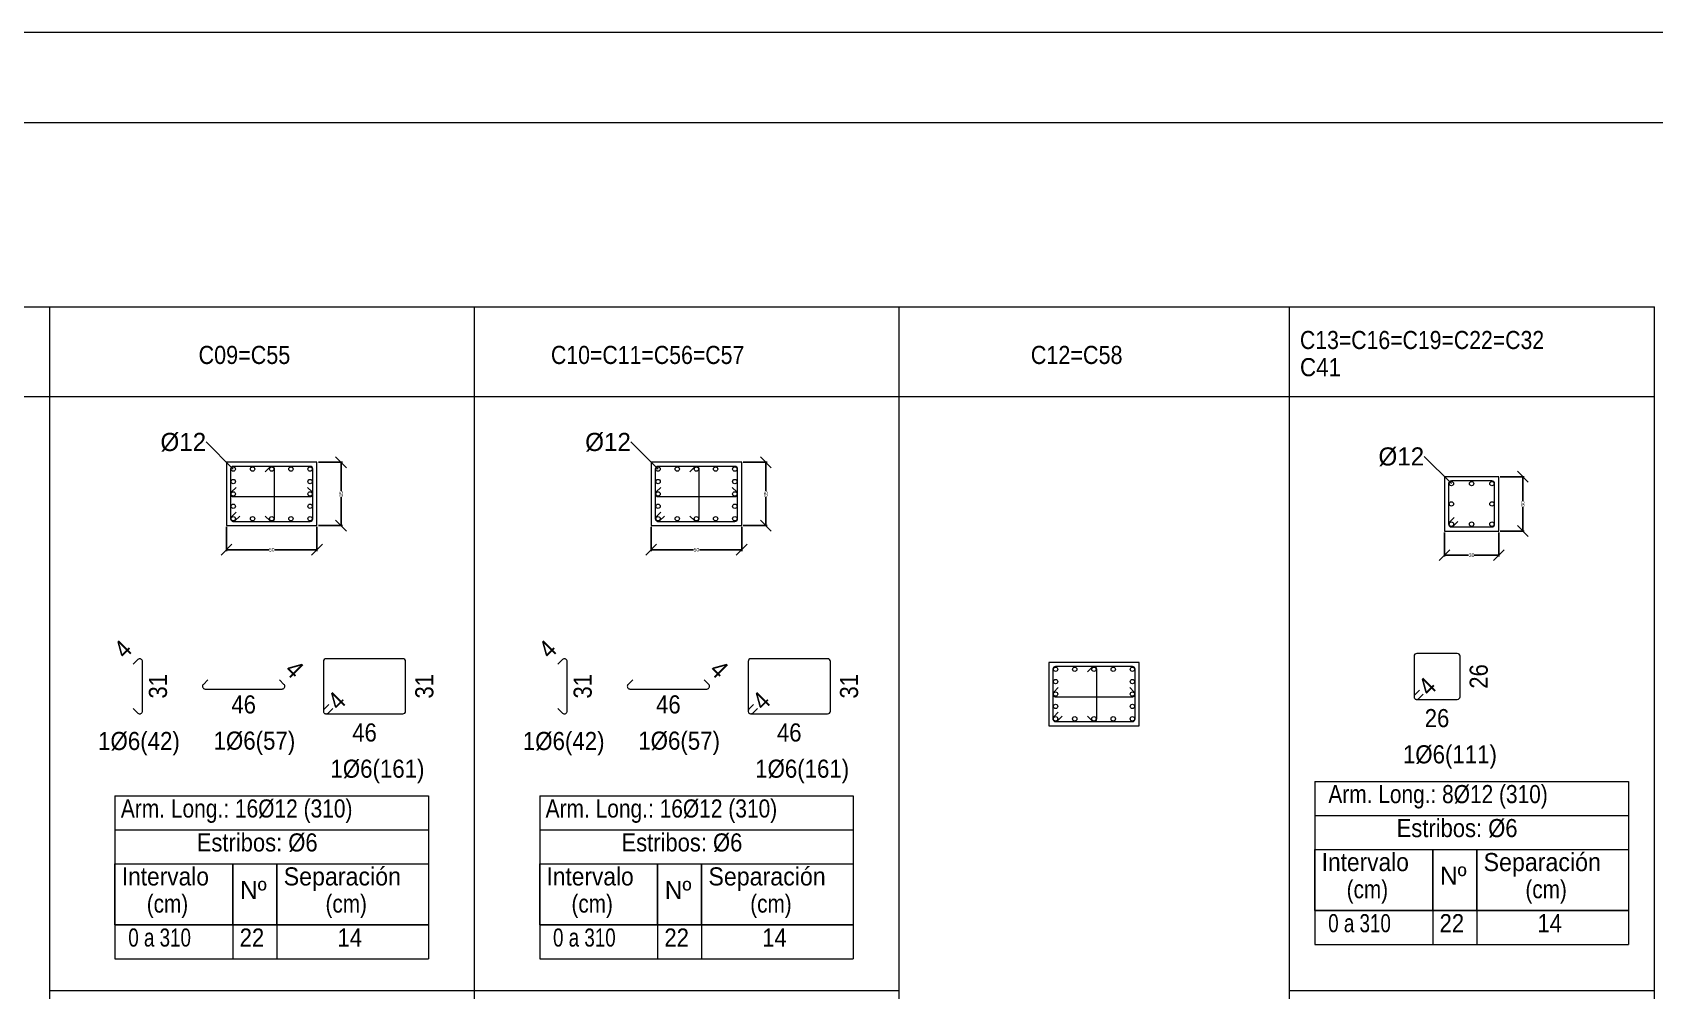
# Model space of a CAD drawing. Header units: millimetres. Extents: x 0 to 59.4, y 0 to 93.5.
# Drawn here: x 16.88 to 34.79, y 79.78 to 90.36 of the extents above; entities that cross this region are included whole.
import ezdxf
from ezdxf.enums import TextEntityAlignment as Align

# ---------------------------------------------------------------- set-up
doc = ezdxf.new("R2010")
doc.units = ezdxf.units.MM
for name, color, linetype, lineweight in [('ARM_LONGITUDINAL_Ø12', 171, 'Continuous', 9), ('ARM_TRANSVERSAL_DIMENSIONES_DE_LOS_ESTRIBOS', 122, 'Continuous', 9), ('ARM_TRANSVERSAL_REFERENCIA', 106, 'Continuous', 9), ('ARM_TRANSVERSAL_Ø6', 151, 'Continuous', 9), ('CUADRO_LINEAS', 7, 'Continuous', 9), ('CUADRO_LINEAS_DE_LA_TABLA_DE_DATOS_DE_LAS_COLUMNAS', 1, 'Continuous', 9), ('CUADRO_TEXTOS_DE_LA_TABLA_DE_DATOS_DE_LAS_COLUMNAS', 1, 'Continuous', 9), ('PILCPSECC_ARM_LONG_LINEAS_DE_LAS_ETIQUETAS_DE_LAS_POSICIONES_DE_ARMADO_LONGITUDINAL', 106, 'Continuous', 9), ('PILCPSECC_ARM_LONG_REFERENCIA', 106, 'Continuous', 9), ('RECUAD_LIMITES', 2, 'Continuous', 0), ('RECUAD_MARCO', 1, 'Continuous', 20), ('REF_REFERENCIAS', 8, 'Continuous', 0), ('SECC_COTAS', 122, 'Continuous', 9), ('SECC_HORMIGON', 1, 'Continuous', 9)]:
    doc.layers.add(name, color=color, linetype=linetype, lineweight=lineweight)
doc.styles.add('CYPETXT_0.06_romans', font='arial.ttf', dxfattribs={"height": 0.04})
doc.styles.add('CYPETXT_romans', font='arial.ttf', dxfattribs={"height": 0.2})
doc.dimstyles.new('cype_oblique', dxfattribs={"dimtxt": 0.18, "dimasz": 0.18, "dimexe": 0.015, "dimexo": 0.015, "dimgap": 0, "dimtad": 0, "dimdec": 4, "dimzin": 0, "dimdsep": 46, "dimtxsty": 'CYPETXT_0.06_romans', "dimblk": 'OBLIQUE', "dimtsz": 0.06, "dimcen": 0.09, "dimadec": 0, "dimazin": 0, "dimtfac": 1, "dimtdec": 4, "dimtofl": 0, "dimtmove": 2, "dimatfit": 3, "dimfxl": 1, "dimtolj": 1, "dimtzin": 0, "dimarcsym": 0})

# ---------------------------------------------------------------- blocks, each defined once
blk = doc.blocks.new('*D2')
at = {"layer": 'Defpoints', "color": 0, "transparency": 16777216}
for p in [(19.02, 84.913), (20.02, 84.913), (20.02, 84.647)]:
    blk.add_point(p, dxfattribs=at)
at = {"layer": 'SECC_COTAS', "color": 0, "lineweight": -2, "transparency": 16777216}
for p, q in [((19.02, 84.898), (19.02, 84.632)), ((20.02, 84.898), (20.02, 84.632)), ((18.96, 84.587), (19.08, 84.707)), ((19.02, 84.647), (19.487, 84.647)), ((20.02, 84.647), (19.553, 84.647)), ((19.96, 84.587), (20.08, 84.707))]:
    blk.add_line(p, q, dxfattribs=at)
at = {"layer": 'SECC_COTAS', "color": 0, "transparency": 16777216, "insert": (19.52, 84.647), "char_height": 0.04, "attachment_point": 5, "style": 'CYPETXT_0.06_romans'}
blk.add_mtext('\\A1;50', dxfattribs=at)
blk = doc.blocks.new('_OBLIQUE')
at = {"color": 0, "linetype": 'ByBlock', "lineweight": -2}
blk.add_line((-0.5, -0.5), (0.5, 0.5), dxfattribs=at)
blk = doc.blocks.new('*D3')
at = {"layer": 'Defpoints', "color": 0, "transparency": 16777216}
for p in [(20.02, 85.613), (20.286, 85.613), (20.02, 84.913)]:
    blk.add_point(p, dxfattribs=at)
at = {"layer": 'SECC_COTAS', "color": 0, "lineweight": -2, "transparency": 16777216}
for p, q in [((20.346, 85.553), (20.226, 85.673)), ((20.035, 85.613), (20.301, 85.613)), ((20.286, 85.613), (20.286, 85.296)), ((20.286, 84.913), (20.286, 85.23)), ((20.035, 84.913), (20.301, 84.913)), ((20.346, 84.853), (20.226, 84.973))]:
    blk.add_line(p, q, dxfattribs=at)
at = {"layer": 'SECC_COTAS', "color": 0, "transparency": 16777216, "insert": (20.286, 85.263), "char_height": 0.04, "attachment_point": 5, "rotation": 90, "style": 'CYPETXT_0.06_romans'}
blk.add_mtext('\\A1;35', dxfattribs=at)
blk = doc.blocks.new('*D4')
at = {"layer": 'Defpoints', "color": 0, "transparency": 16777216}
for p in [(23.71, 84.913), (24.71, 84.913), (24.71, 84.647)]:
    blk.add_point(p, dxfattribs=at)
at = {"layer": 'SECC_COTAS', "color": 0, "lineweight": -2, "transparency": 16777216}
for p, q in [((23.71, 84.898), (23.71, 84.632)), ((24.71, 84.898), (24.71, 84.632)), ((23.65, 84.587), (23.77, 84.707)), ((23.71, 84.647), (24.177, 84.647)), ((24.71, 84.647), (24.243, 84.647)), ((24.65, 84.587), (24.77, 84.707))]:
    blk.add_line(p, q, dxfattribs=at)
at = {"layer": 'SECC_COTAS', "color": 0, "transparency": 16777216, "insert": (24.21, 84.647), "char_height": 0.04, "attachment_point": 5, "style": 'CYPETXT_0.06_romans'}
blk.add_mtext('\\A1;50', dxfattribs=at)
blk = doc.blocks.new('*D5')
at = {"layer": 'Defpoints', "color": 0, "transparency": 16777216}
for p in [(24.71, 85.613), (24.976, 85.613), (24.71, 84.913)]:
    blk.add_point(p, dxfattribs=at)
at = {"layer": 'SECC_COTAS', "color": 0, "lineweight": -2, "transparency": 16777216}
for p, q in [((25.036, 85.553), (24.916, 85.673)), ((24.725, 85.613), (24.991, 85.613)), ((24.976, 85.613), (24.976, 85.296)), ((24.976, 84.913), (24.976, 85.23)), ((24.725, 84.913), (24.991, 84.913)), ((25.036, 84.853), (24.916, 84.973))]:
    blk.add_line(p, q, dxfattribs=at)
at = {"layer": 'SECC_COTAS', "color": 0, "transparency": 16777216, "insert": (24.976, 85.263), "char_height": 0.04, "attachment_point": 5, "rotation": 90, "style": 'CYPETXT_0.06_romans'}
blk.add_mtext('\\A1;35', dxfattribs=at)
blk = doc.blocks.new('*D6')
at = {"layer": 'Defpoints', "color": 0, "transparency": 16777216}
for p in [(32.47, 84.853), (33.07, 84.853), (33.07, 84.587)]:
    blk.add_point(p, dxfattribs=at)
at = {"layer": 'SECC_COTAS', "color": 0, "lineweight": -2, "transparency": 16777216}
for p, q in [((32.47, 84.838), (32.47, 84.572)), ((33.07, 84.838), (33.07, 84.572)), ((32.41, 84.527), (32.53, 84.647)), ((32.47, 84.587), (32.737, 84.587)), ((33.07, 84.587), (32.803, 84.587)), ((33.01, 84.527), (33.13, 84.647))]:
    blk.add_line(p, q, dxfattribs=at)
at = {"layer": 'SECC_COTAS', "color": 0, "transparency": 16777216, "insert": (32.77, 84.587), "char_height": 0.04, "attachment_point": 5, "style": 'CYPETXT_0.06_romans'}
blk.add_mtext('\\A1;30', dxfattribs=at)
blk = doc.blocks.new('*D7')
at = {"layer": 'Defpoints', "color": 0, "transparency": 16777216}
for p in [(33.07, 85.453), (33.336, 85.453), (33.07, 84.853)]:
    blk.add_point(p, dxfattribs=at)
at = {"layer": 'SECC_COTAS', "color": 0, "lineweight": -2, "transparency": 16777216}
for p, q in [((33.085, 85.453), (33.351, 85.453)), ((33.396, 85.393), (33.276, 85.513)), ((33.336, 85.453), (33.336, 85.186)), ((33.336, 84.853), (33.336, 85.12)), ((33.396, 84.793), (33.276, 84.913)), ((33.085, 84.853), (33.351, 84.853))]:
    blk.add_line(p, q, dxfattribs=at)
at = {"layer": 'SECC_COTAS', "color": 0, "transparency": 16777216, "insert": (33.336, 85.153), "char_height": 0.04, "attachment_point": 5, "rotation": 90, "style": 'CYPETXT_0.06_romans'}
blk.add_mtext('\\A1;30', dxfattribs=at)

msp = doc.modelspace()

# ---------------------------------------------------------------- linework, layer by layer
at = {"layer": 'ARM_LONGITUDINAL_Ø12'}
for centre in [(19.096, 85.53734), (19.308, 85.53734), (19.52, 85.53734), (19.732, 85.53734), (19.944, 85.53734), (23.786, 85.53734), (23.998, 85.53734), (24.21, 85.53734), (24.422, 85.53734), (24.634, 85.53734), (19.096, 85.40034), (19.096, 85.26334), (19.944, 85.40034), (19.944, 85.26334), (23.786, 85.40034), (23.786, 85.26334), (24.634, 85.40034), (24.634, 85.26334), (32.546, 85.37734), (32.77, 85.37734), (32.994, 85.37734), (19.096, 85.12634), (19.944, 85.12634), (23.786, 85.12634), (24.634, 85.12634), (32.546, 85.15334), (32.994, 85.15334), (19.096, 84.98934), (19.308, 84.98934), (19.52, 84.98934), (19.732, 84.98934), (19.944, 84.98934), (23.786, 84.98934), (23.998, 84.98934), (24.21, 84.98934), (24.422, 84.98934), (24.634, 84.98934), (32.546, 84.92934), (32.77, 84.92934), (32.994, 84.92934), (28.176, 83.32734), (28.388, 83.32734), (28.6, 83.32734), (28.812, 83.32734), (29.024, 83.32734), (28.176, 83.19034), (29.024, 83.19034), (28.176, 83.05334), (28.176, 82.91634), (29.024, 83.05334), (29.024, 82.91634), (28.176, 82.77934), (28.388, 82.77934), (28.6, 82.77934), (28.812, 82.77934), (29.024, 82.77934)]:
    msp.add_circle(centre, 0.024, dxfattribs=at)
at = {"layer": 'ARM_TRANSVERSAL_Ø6'}
for points in [[(19.1257, 85.06146), (19.07479, 85.01055), (19.07106, 85.00601), (19.06828, 85.00082), (19.06658, 84.99519), (19.066, 84.98934), (19.06658, 84.98349), (19.06828, 84.97786), (19.07106, 84.97267), (19.07479, 84.96812), (19.07933, 84.96439), (19.08452, 84.96162), (19.09015, 84.95991), (19.096, 84.95934), (19.944, 84.95934), (19.95548, 84.96162), (19.96521, 84.96812), (19.97172, 84.97786), (19.974, 84.98934), (19.974, 85.53734), (19.97172, 85.54882), (19.96521, 85.55855), (19.95548, 85.56505), (19.944, 85.56734), (19.096, 85.56734), (19.08452, 85.56505), (19.07479, 85.55855), (19.06828, 85.54882), (19.066, 85.53734), (19.066, 84.98934), (19.06658, 84.98349), (19.06828, 84.97786), (19.07106, 84.97267), (19.07479, 84.96812), (19.07933, 84.96439), (19.08452, 84.96162), (19.09015, 84.95991), (19.096, 84.95934), (19.10185, 84.95991), (19.10748, 84.96162), (19.11267, 84.96439), (19.11721, 84.96812), (19.16812, 85.01904)], [(19.44788, 85.01904), (19.49879, 84.96812), (19.505, 84.96336), (19.51224, 84.96036), (19.52, 84.95934), (19.52668, 84.96009), (19.53302, 84.96231), (19.5387, 84.96588), (19.54345, 84.97063), (19.54703, 84.97632), (19.54925, 84.98266), (19.55, 84.98934), (19.55, 85.53734), (19.54925, 85.54401), (19.54703, 85.55035), (19.54345, 85.55604), (19.5387, 85.56079), (19.53302, 85.56437), (19.52668, 85.56659), (19.52, 85.56734), (19.51224, 85.56632), (19.505, 85.56332), (19.49879, 85.55855), (19.44788, 85.50764)], [(23.8157, 85.06146), (23.76479, 85.01055), (23.76106, 85.00601), (23.75828, 85.00082), (23.75658, 84.99519), (23.756, 84.98934), (23.75658, 84.98349), (23.75828, 84.97786), (23.76106, 84.97267), (23.76479, 84.96812), (23.76933, 84.96439), (23.77452, 84.96162), (23.78015, 84.95991), (23.786, 84.95934), (24.634, 84.95934), (24.64548, 84.96162), (24.65521, 84.96812), (24.66172, 84.97786), (24.664, 84.98934), (24.664, 85.53734), (24.66172, 85.54882), (24.65521, 85.55855), (24.64548, 85.56505), (24.634, 85.56734), (23.786, 85.56734), (23.77452, 85.56505), (23.76479, 85.55855), (23.75828, 85.54882), (23.756, 85.53734), (23.756, 84.98934), (23.75658, 84.98349), (23.75828, 84.97786), (23.76106, 84.97267), (23.76479, 84.96812), (23.76933, 84.96439), (23.77452, 84.96162), (23.78015, 84.95991), (23.786, 84.95934), (23.79185, 84.95991), (23.79748, 84.96162), (23.80267, 84.96439), (23.80721, 84.96812), (23.85812, 85.01904)], [(24.13788, 85.01904), (24.18879, 84.96812), (24.195, 84.96336), (24.20224, 84.96036), (24.21, 84.95934), (24.21668, 84.96009), (24.22302, 84.96231), (24.2287, 84.96588), (24.23345, 84.97063), (24.23703, 84.97632), (24.23925, 84.98266), (24.24, 84.98934), (24.24, 85.53734), (24.23925, 85.54401), (24.23703, 85.55035), (24.23345, 85.55604), (24.2287, 85.56079), (24.22302, 85.56437), (24.21668, 85.56659), (24.21, 85.56734), (24.20224, 85.56632), (24.195, 85.56332), (24.18879, 85.55855), (24.13788, 85.50764)], [(19.1257, 85.33546), (19.07479, 85.28455), (19.07002, 85.27834), (19.06702, 85.2711), (19.066, 85.26334), (19.06675, 85.25666), (19.06897, 85.25032), (19.07255, 85.24463), (19.0773, 85.23988), (19.08298, 85.23631), (19.08932, 85.23409), (19.096, 85.23334), (19.944, 85.23334), (19.95068, 85.23409), (19.95702, 85.23631), (19.9627, 85.23988), (19.96745, 85.24463), (19.97103, 85.25032), (19.97325, 85.25666), (19.974, 85.26334), (19.97298, 85.2711), (19.96998, 85.27834), (19.96521, 85.28455), (19.9143, 85.33546)], [(23.8157, 85.33546), (23.76479, 85.28455), (23.76002, 85.27834), (23.75702, 85.2711), (23.756, 85.26334), (23.75675, 85.25666), (23.75897, 85.25032), (23.76255, 85.24463), (23.7673, 85.23988), (23.77298, 85.23631), (23.77932, 85.23409), (23.786, 85.23334), (24.634, 85.23334), (24.64068, 85.23409), (24.64702, 85.23631), (24.6527, 85.23988), (24.65745, 85.24463), (24.66103, 85.25032), (24.66325, 85.25666), (24.664, 85.26334), (24.66298, 85.2711), (24.65998, 85.27834), (24.65521, 85.28455), (24.6043, 85.33546)], [(32.5757, 85.00146), (32.52479, 84.95055), (32.52106, 84.94601), (32.51828, 84.94082), (32.51658, 84.93519), (32.516, 84.92934), (32.51658, 84.92349), (32.51828, 84.91786), (32.52106, 84.91267), (32.52479, 84.90812), (32.52933, 84.90439), (32.53452, 84.90162), (32.54015, 84.89991), (32.546, 84.89934), (32.994, 84.89934), (33.00548, 84.90162), (33.01521, 84.90812), (33.02172, 84.91786), (33.024, 84.92934), (33.024, 85.37734), (33.02172, 85.38882), (33.01521, 85.39855), (33.00548, 85.40505), (32.994, 85.40734), (32.546, 85.40734), (32.53452, 85.40505), (32.52479, 85.39855), (32.51828, 85.38882), (32.516, 85.37734), (32.516, 84.92934), (32.51658, 84.92349), (32.51828, 84.91786), (32.52106, 84.91267), (32.52479, 84.90812), (32.52933, 84.90439), (32.53452, 84.90162), (32.54015, 84.89991), (32.546, 84.89934), (32.55185, 84.89991), (32.55748, 84.90162), (32.56267, 84.90439), (32.56721, 84.90812), (32.61812, 84.95904)], [(32.1937, 83.09546), (32.14279, 83.04455), (32.13906, 83.04001), (32.13628, 83.03482), (32.13458, 83.02919), (32.134, 83.02334), (32.13458, 83.01749), (32.13628, 83.01186), (32.13906, 83.00667), (32.14279, 83.00212), (32.14733, 82.99839), (32.15252, 82.99562), (32.15815, 82.99391), (32.164, 82.99334), (32.612, 82.99334), (32.62348, 82.99562), (32.63321, 83.00212), (32.63972, 83.01186), (32.642, 83.02334), (32.642, 83.47134), (32.63972, 83.48282), (32.63321, 83.49255), (32.62348, 83.49905), (32.612, 83.50134), (32.164, 83.50134), (32.15252, 83.49905), (32.14279, 83.49255), (32.13628, 83.48282), (32.134, 83.47134), (32.134, 83.02334), (32.13458, 83.01749), (32.13628, 83.01186), (32.13906, 83.00667), (32.14279, 83.00212), (32.14733, 82.99839), (32.15252, 82.99562), (32.15815, 82.99391), (32.164, 82.99334), (32.16985, 82.99391), (32.17548, 82.99562), (32.18067, 82.99839), (32.18521, 83.00212), (32.23612, 83.05304)], [(17.99123, 82.89439), (18.04214, 82.84348), (18.04836, 82.83871), (18.05559, 82.83572), (18.06336, 82.83469), (18.07003, 82.83545), (18.07637, 82.83767), (18.08206, 82.84124), (18.08681, 82.84599), (18.09039, 82.85168), (18.0926, 82.85802), (18.09336, 82.86469), (18.09336, 83.41269), (18.0926, 83.41937), (18.09039, 83.42571), (18.08681, 83.4314), (18.08206, 83.43615), (18.07637, 83.43972), (18.07003, 83.44194), (18.06336, 83.44269), (18.05559, 83.44167), (18.04836, 83.43868), (18.04214, 83.43391), (17.99123, 83.383)], [(20.1507, 82.93682), (20.09979, 82.88591), (20.09606, 82.88136), (20.09328, 82.87618), (20.09158, 82.87055), (20.091, 82.86469), (20.09158, 82.85884), (20.09328, 82.85321), (20.09606, 82.84803), (20.09979, 82.84348), (20.10433, 82.83975), (20.10952, 82.83698), (20.11515, 82.83527), (20.121, 82.83469), (20.969, 82.83469), (20.98048, 82.83698), (20.99021, 82.84348), (20.99672, 82.85321), (20.999, 82.86469), (20.999, 83.41269), (20.99672, 83.42418), (20.99021, 83.43391), (20.98048, 83.44041), (20.969, 83.44269), (20.121, 83.44269), (20.10952, 83.44041), (20.09979, 83.43391), (20.09328, 83.42418), (20.091, 83.41269), (20.091, 82.86469), (20.09158, 82.85884), (20.09328, 82.85321), (20.09606, 82.84803), (20.09979, 82.84348), (20.10433, 82.83975), (20.10952, 82.83698), (20.11515, 82.83527), (20.121, 82.83469), (20.12685, 82.83527), (20.13248, 82.83698), (20.13767, 82.83975), (20.14221, 82.84348), (20.19312, 82.89439)], [(22.68123, 82.89439), (22.73214, 82.84348), (22.73836, 82.83871), (22.74559, 82.83572), (22.75336, 82.83469), (22.76003, 82.83545), (22.76637, 82.83767), (22.77206, 82.84124), (22.77681, 82.84599), (22.78039, 82.85168), (22.7826, 82.85802), (22.78336, 82.86469), (22.78336, 83.41269), (22.7826, 83.41937), (22.78039, 83.42571), (22.77681, 83.4314), (22.77206, 83.43615), (22.76637, 83.43972), (22.76003, 83.44194), (22.75336, 83.44269), (22.74559, 83.44167), (22.73836, 83.43868), (22.73214, 83.43391), (22.68123, 83.383)], [(24.8407, 82.93682), (24.78979, 82.88591), (24.78606, 82.88136), (24.78328, 82.87618), (24.78158, 82.87055), (24.781, 82.86469), (24.78158, 82.85884), (24.78328, 82.85321), (24.78606, 82.84803), (24.78979, 82.84348), (24.79433, 82.83975), (24.79952, 82.83698), (24.80515, 82.83527), (24.811, 82.83469), (25.659, 82.83469), (25.67048, 82.83698), (25.68021, 82.84348), (25.68672, 82.85321), (25.689, 82.86469), (25.689, 83.41269), (25.68672, 83.42418), (25.68021, 83.43391), (25.67048, 83.44041), (25.659, 83.44269), (24.811, 83.44269), (24.79952, 83.44041), (24.78979, 83.43391), (24.78328, 83.42418), (24.781, 83.41269), (24.781, 82.86469), (24.78158, 82.85884), (24.78328, 82.85321), (24.78606, 82.84803), (24.78979, 82.84348), (24.79433, 82.83975), (24.79952, 82.83698), (24.80515, 82.83527), (24.811, 82.83469), (24.81685, 82.83527), (24.82248, 82.83698), (24.82767, 82.83975), (24.83221, 82.84348), (24.88312, 82.89439)], [(28.2057, 82.85146), (28.15479, 82.80055), (28.15106, 82.79601), (28.14828, 82.79082), (28.14658, 82.78519), (28.146, 82.77934), (28.14658, 82.77349), (28.14828, 82.76786), (28.15106, 82.76267), (28.15479, 82.75812), (28.15933, 82.75439), (28.16452, 82.75162), (28.17015, 82.74991), (28.176, 82.74934), (29.024, 82.74934), (29.03548, 82.75162), (29.04521, 82.75812), (29.05172, 82.76786), (29.054, 82.77934), (29.054, 83.32734), (29.05172, 83.33882), (29.04521, 83.34855), (29.03548, 83.35505), (29.024, 83.35734), (28.176, 83.35734), (28.16452, 83.35505), (28.15479, 83.34855), (28.14828, 83.33882), (28.146, 83.32734), (28.146, 82.77934), (28.14658, 82.77349), (28.14828, 82.76786), (28.15106, 82.76267), (28.15479, 82.75812), (28.15933, 82.75439), (28.16452, 82.75162), (28.17015, 82.74991), (28.176, 82.74934), (28.18185, 82.74991), (28.18748, 82.75162), (28.19267, 82.75439), (28.19721, 82.75812), (28.24812, 82.80904)], [(28.52788, 82.80904), (28.57879, 82.75812), (28.585, 82.75336), (28.59224, 82.75036), (28.6, 82.74934), (28.60668, 82.75009), (28.61302, 82.75231), (28.6187, 82.75588), (28.62345, 82.76063), (28.62703, 82.76632), (28.62925, 82.77266), (28.63, 82.77934), (28.63, 83.32734), (28.62925, 83.33401), (28.62703, 83.34035), (28.62345, 83.34604), (28.6187, 83.35079), (28.61302, 83.35437), (28.60668, 83.35659), (28.6, 83.35734), (28.59224, 83.35632), (28.585, 83.35332), (28.57879, 83.34855), (28.52788, 83.29764)], [(18.81596, 83.21082), (18.76504, 83.15991), (18.76028, 83.15369), (18.75728, 83.14646), (18.75626, 83.13869), (18.75701, 83.13202), (18.75923, 83.12568), (18.7628, 83.11999), (18.76755, 83.11524), (18.77324, 83.11167), (18.77958, 83.10945), (18.78626, 83.10869), (19.63426, 83.10869), (19.64093, 83.10945), (19.64727, 83.11167), (19.65296, 83.11524), (19.65771, 83.11999), (19.66129, 83.12568), (19.66351, 83.13202), (19.66426, 83.13869), (19.66324, 83.14646), (19.66024, 83.15369), (19.65547, 83.15991), (19.60456, 83.21082)], [(23.50596, 83.21082), (23.45504, 83.15991), (23.45028, 83.15369), (23.44728, 83.14646), (23.44626, 83.13869), (23.44701, 83.13202), (23.44923, 83.12568), (23.4528, 83.11999), (23.45755, 83.11524), (23.46324, 83.11167), (23.46958, 83.10945), (23.47626, 83.10869), (24.32426, 83.10869), (24.33093, 83.10945), (24.33727, 83.11167), (24.34296, 83.11524), (24.34771, 83.11999), (24.35129, 83.12568), (24.35351, 83.13202), (24.35426, 83.13869), (24.35324, 83.14646), (24.35024, 83.15369), (24.34547, 83.15991), (24.29456, 83.21082)], [(28.2057, 83.12546), (28.15479, 83.07455), (28.15002, 83.06834), (28.14702, 83.0611), (28.146, 83.05334), (28.14675, 83.04666), (28.14897, 83.04032), (28.15255, 83.03463), (28.1573, 83.02988), (28.16298, 83.02631), (28.16932, 83.02409), (28.176, 83.02334), (29.024, 83.02334), (29.03068, 83.02409), (29.03702, 83.02631), (29.0427, 83.02988), (29.04745, 83.03463), (29.05103, 83.04032), (29.05325, 83.04666), (29.054, 83.05334), (29.05298, 83.0611), (29.04998, 83.06834), (29.04521, 83.07455), (28.9943, 83.12546)]]:
    msp.add_lwpolyline(points, dxfattribs=at)
at = {"layer": 'CUADRO_LINEAS'}
for p, q in [((12.38, 87.32834), (17.07, 87.32834)), ((17.07, 86.33834), (17.07, 87.32834)), ((17.07, 87.32834), (21.76, 87.32834)), ((21.76, 86.33834), (21.76, 87.32834)), ((21.76, 87.32834), (26.45, 87.32834)), ((26.45, 86.33834), (26.45, 87.32834)), ((26.45, 87.32834), (30.76, 87.32834)), ((30.76, 86.33834), (30.76, 87.32834)), ((30.76, 87.32834), (34.79, 87.32834)), ((34.79, 86.33834), (34.79, 87.32834)), ((12.38, 86.33834), (17.07, 86.33834)), ((17.07, 86.33834), (21.76, 86.33834)), ((17.07, 79.77834), (17.07, 86.33834)), ((17.07, 86.33834), (21.76, 86.33834)), ((21.76, 86.33834), (26.45, 86.33834)), ((21.76, 79.77834), (21.76, 86.33834)), ((21.76, 86.33834), (26.45, 86.33834)), ((26.45, 86.33834), (30.76, 86.33834)), ((30.76, 86.33834), (34.79, 86.33834)), ((30.76, 79.77834), (30.76, 86.33834)), ((30.76, 86.33834), (34.79, 86.33834)), ((34.79, 79.77834), (34.79, 86.33834)), ((17.07, 72.70834), (17.07, 79.77834)), ((17.07, 79.77834), (21.76, 79.77834)), ((21.76, 72.70834), (21.76, 79.77834)), ((21.76, 79.77834), (26.45, 79.77834)), ((26.45, 72.70834), (26.45, 79.77834)), ((30.76, 72.70834), (30.76, 79.77834)), ((30.76, 79.77834), (34.79, 79.77834)), ((34.79, 72.70834), (34.79, 79.77834))]:
    msp.add_line(p, q, dxfattribs=at)
for points in [[(12.38, 79.77834), (12.38, 86.33834), (17.07, 86.33834)], [(26.45, 79.77834), (26.45, 86.33834), (30.76, 86.33834)]]:
    msp.add_lwpolyline(points, dxfattribs=at)
at = {"layer": 'CUADRO_LINEAS_DE_LA_TABLA_DE_DATOS_DE_LAS_COLUMNAS'}
for p, q in [((31.03907, 82.08734), (34.50093, 82.08734)), ((31.03907, 82.08734), (31.03907, 80.28665)), ((34.50093, 82.08734), (34.50093, 80.28665)), ((17.78907, 81.92869), (21.25093, 81.92869)), ((17.78907, 81.92869), (17.78907, 80.128)), ((21.25093, 81.92869), (21.25093, 80.128)), ((22.47907, 81.92869), (25.94093, 81.92869)), ((22.47907, 81.92869), (22.47907, 80.128)), ((25.94093, 81.92869), (25.94093, 80.128)), ((31.03907, 81.71218), (34.50093, 81.71218)), ((17.78907, 81.55354), (21.25093, 81.55354)), ((22.47907, 81.55354), (25.94093, 81.55354)), ((31.03907, 81.33702), (34.50093, 81.33702)), ((31.03916, 81.33694), (34.50084, 81.33694)), ((31.03916, 81.33694), (31.03916, 80.28673)), ((32.34099, 81.33694), (32.34099, 80.28673)), ((32.82715, 81.33694), (32.82715, 80.28673)), ((34.50084, 81.33694), (34.50084, 80.28673)), ((17.78907, 81.17838), (21.25093, 81.17838)), ((17.78916, 81.17829), (21.25084, 81.17829)), ((17.78916, 81.17829), (17.78916, 80.12809)), ((19.09099, 81.17829), (19.09099, 80.12809)), ((19.57715, 81.17829), (19.57715, 80.12809)), ((21.25084, 81.17829), (21.25084, 80.12809)), ((22.47907, 81.17838), (25.94093, 81.17838)), ((22.47916, 81.17829), (25.94084, 81.17829)), ((22.47916, 81.17829), (22.47916, 80.12809)), ((23.78099, 81.17829), (23.78099, 80.12809)), ((24.26715, 81.17829), (24.26715, 80.12809)), ((25.94084, 81.17829), (25.94084, 80.12809)), ((31.03916, 80.66189), (34.50084, 80.66189)), ((17.78916, 80.50325), (21.25084, 80.50325)), ((22.47916, 80.50325), (25.94084, 80.50325)), ((31.03907, 80.28665), (34.50093, 80.28665)), ((31.03916, 80.28673), (34.50084, 80.28673)), ((17.78907, 80.128), (21.25093, 80.128)), ((17.78916, 80.12809), (21.25084, 80.12809)), ((22.47907, 80.128), (25.94093, 80.128)), ((22.47916, 80.12809), (25.94084, 80.12809))]:
    msp.add_line(p, q, dxfattribs=at)
at = {"layer": 'CUADRO_LINEAS_DE_LA_TABLA_DE_DATOS_DE_LAS_COLUMNAS', "color": 7, "true_color": 0xf2f1f0}
for points in [[(31.03916, 81.33694), (32.34099, 81.33694), (32.34099, 80.66189), (31.03916, 80.66189)], [(32.34099, 81.33694), (32.82715, 81.33694), (32.82715, 80.66189), (32.34099, 80.66189)], [(32.82715, 81.33694), (34.50084, 81.33694), (34.50084, 80.66189), (32.82715, 80.66189)], [(17.78916, 81.17829), (19.09099, 81.17829), (19.09099, 80.50325), (17.78916, 80.50325)], [(19.09099, 81.17829), (19.57715, 81.17829), (19.57715, 80.50325), (19.09099, 80.50325)], [(19.57715, 81.17829), (21.25084, 81.17829), (21.25084, 80.50325), (19.57715, 80.50325)], [(22.47916, 81.17829), (23.78099, 81.17829), (23.78099, 80.50325), (22.47916, 80.50325)], [(23.78099, 81.17829), (24.26715, 81.17829), (24.26715, 80.50325), (23.78099, 80.50325)], [(24.26715, 81.17829), (25.94084, 81.17829), (25.94084, 80.50325), (24.26715, 80.50325)]]:
    msp.add_lwpolyline(points, close=True, dxfattribs=at)
at = {"layer": 'PILCPSECC_ARM_LONG_LINEAS_DE_LAS_ETIQUETAS_DE_LAS_POSICIONES_DE_ARMADO_LONGITUDINAL'}
for points in [[(19.096, 85.53734), (18.796, 85.83734)], [(23.786, 85.53734), (23.486, 85.83734)], [(32.546, 85.37734), (32.246, 85.67734)]]:
    msp.add_lwpolyline(points, dxfattribs=at)
at = {"layer": 'RECUAD_LIMITES'}
msp.add_lwpolyline([(0, 48.36), (59.4, 48.36), (59.4, 90.36), (0, 90.36), (0, 48.36)], close=True, dxfattribs=at)
at = {"layer": 'RECUAD_MARCO'}
msp.add_lwpolyline([(2.5, 49.36), (58.4, 49.36), (58.4, 89.36), (2.5, 89.36), (2.5, 49.36)], close=True, dxfattribs=at)
at = {"layer": 'SECC_HORMIGON'}
for points in [[(19.02, 84.91334), (20.02, 84.91334), (20.02, 85.61334), (19.02, 85.61334), (19.02, 84.91334)], [(23.71, 84.91334), (24.71, 84.91334), (24.71, 85.61334), (23.71, 85.61334), (23.71, 84.91334)], [(32.47, 84.85334), (33.07, 84.85334), (33.07, 85.45334), (32.47, 85.45334), (32.47, 84.85334)], [(28.1, 82.70334), (29.1, 82.70334), (29.1, 83.40334), (28.1, 83.40334), (28.1, 82.70334)]]:
    msp.add_lwpolyline(points, close=True, dxfattribs=at)

# ---------------------------------------------------------------- texts
at = {"layer": 'ARM_TRANSVERSAL_DIMENSIONES_DE_LOS_ESTRIBOS', "style": 'CYPETXT_romans', "width": 0.872274}
for rotation, p in [(45, (17.94598, 83.47916)), (45, (22.63598, 83.47916)), (315, (19.70073, 83.25607)), (315, (24.39073, 83.25607))]:
    msp.add_text('4', height=0.2, rotation=rotation, dxfattribs=at).set_placement(p, align=Align.CENTER)
for s, p in [('26', (32.748, 83.24734)), ('31', (18.16336, 83.13869)), ('31', (21.105, 83.13869)), ('31', (22.85336, 83.13869)), ('31', (25.795, 83.13869))]:
    msp.add_text(s, height=0.2, rotation=90, dxfattribs=at).set_placement(p, align=Align.TOP_CENTER)
for p in [(32.27855, 83.13789), (20.23555, 82.97925), (24.92555, 82.97925)]:
    msp.add_text('4', height=0.2, rotation=45, dxfattribs=at).set_placement(p, align=Align.MIDDLE_CENTER)
for s, p in [('46', (19.21026, 83.03869)), ('46', (23.90026, 83.03869)), ('26', (32.388, 82.88734)), ('46', (20.545, 82.72869)), ('46', (25.235, 82.72869))]:
    msp.add_text(s, height=0.2, dxfattribs=at).set_placement(p, align=Align.TOP_CENTER)
at = {"layer": 'ARM_TRANSVERSAL_REFERENCIA', "style": 'CYPETXT_romans'}
for s, width, p in [('1%%c6(42)', 0.880523, (18.05426, 82.53469)), ('1%%c6(57)', 0.880523, (19.3289, 82.53869)), ('1%%c6(42)', 0.880523, (22.74426, 82.53469)), ('1%%c6(57)', 0.880523, (24.0189, 82.53869)), ('1%%c6(111)', 0.879425, (32.53054, 82.38734)), ('1%%c6(161)', 0.879425, (20.68754, 82.22869)), ('1%%c6(161)', 0.879425, (25.37754, 82.22869))]:
    msp.add_text(s, height=0.2, dxfattribs=dict(at, width=width)).set_placement(p, align=Align.MIDDLE_CENTER)
at = {"layer": 'CUADRO_TEXTOS_DE_LA_TABLA_DE_DATOS_DE_LAS_COLUMNAS', "style": 'CYPETXT_romans'}
for s, width, p in [('Arm. Long.: 8%%c12 (310)', 0.825462, (31.18809, 81.84816)), ('Arm. Long.: 16%%c12 (310)', 0.827687, (17.8541, 81.68952)), ('Arm. Long.: 16%%c12 (310)', 0.827687, (22.5441, 81.68952)), ('Estribos: %%c6', 0.868241, (31.9423, 81.47301)), ('Estribos: %%c6', 0.868241, (18.6923, 81.31436)), ('Estribos: %%c6', 0.868241, (23.3823, 81.31436)), ('Intervalo', 0.898545, (17.86434, 80.93912)), ('Separación', 0.916298, (19.65233, 80.93912)), ('Intervalo', 0.898545, (22.55434, 80.93912)), ('Separación', 0.916298, (24.34233, 80.93912)), ('Intervalo', 0.898545, (31.11434, 81.09776)), ('Nº', 0.966527, (32.42067, 80.94782)), ('Separación', 0.916298, (32.90233, 81.09776)), ('Nº', 0.966527, (19.17067, 80.78917)), ('Nº', 0.966527, (23.86067, 80.78917)), ('(cm)', 0.818699, (31.39019, 80.79787)), ('(cm)', 0.818699, (33.36411, 80.79787)), ('(cm)', 0.818699, (18.14019, 80.63923)), ('(cm)', 0.818699, (20.11411, 80.63923)), ('(cm)', 0.818699, (22.83019, 80.63923)), ('(cm)', 0.818699, (24.80411, 80.63923)), ('0 a 310', 0.742213, (31.18631, 80.42272)), ('22', 0.871952, (32.41618, 80.42272)), ('14', 0.871952, (33.4961, 80.42272)), ('0 a 310', 0.742213, (17.93631, 80.26407)), ('22', 0.871952, (19.16618, 80.26407)), ('14', 0.871952, (20.2461, 80.26407)), ('0 a 310', 0.742213, (22.62631, 80.26407)), ('22', 0.871952, (23.85618, 80.26407)), ('14', 0.871952, (24.9361, 80.26407))]:
    msp.add_text(s, height=0.2, dxfattribs=dict(at, width=width)).set_placement(p)
at = {"layer": 'PILCPSECC_ARM_LONG_REFERENCIA', "style": 'CYPETXT_romans', "width": 0.955414}
for p in [(18.796, 85.83734), (23.486, 85.83734), (32.246, 85.67734)]:
    msp.add_text('%%c12', height=0.2, dxfattribs=at).set_placement(p, align=Align.MIDDLE_RIGHT)
at = {"layer": 'REF_REFERENCIAS', "style": 'CYPETXT_romans'}
for s, width, p in [('C13=C16=C19=C22=C32', 0.838631, (30.8742, 87.06334)), ('C09=C55', 0.852568, (18.7121, 86.89834)), ('C10=C11=C56=C57', 0.840776, (22.6035, 86.89834)), ('C12=C58', 0.852568, (27.9021, 86.89834)), ('C41', 0.8832, (30.8742, 86.76334))]:
    msp.add_text(s, height=0.2, dxfattribs=dict(at, width=width)).set_placement(p, align=Align.TOP_LEFT)

# ---------------------------------------------------------------- dimensions: what is measured, and where the dimension line sits
at = {"layer": 'SECC_COTAS'}
for p1, p2, text, picture, middle in [((20.02, 84.91334), (20.02, 85.61334), '35', '*D3', (20.286, 85.26334)), ((24.71, 84.91334), (24.71, 85.61334), '35', '*D5', (24.976, 85.26334)), ((33.07, 84.85334), (33.07, 85.45334), '30', '*D7', (33.336, 85.15334)), ((19.02, 84.91334), (20.02, 84.91334), '50', '*D2', (19.52, 84.64734)), ((23.71, 84.91334), (24.71, 84.91334), '50', '*D4', (24.21, 84.64734)), ((32.47, 84.85334), (33.07, 84.85334), '30', '*D6', (32.77, 84.58734))]:
    dim = msp.add_aligned_dim(p1=p1, p2=p2, distance=-0.266, text=text, dimstyle='cype_oblique', dxfattribs=at)
    dim.commit()
    dim.dimension.update_dxf_attribs({"geometry": picture, "text_midpoint": middle})

doc.saveas('drawing.dxf')
